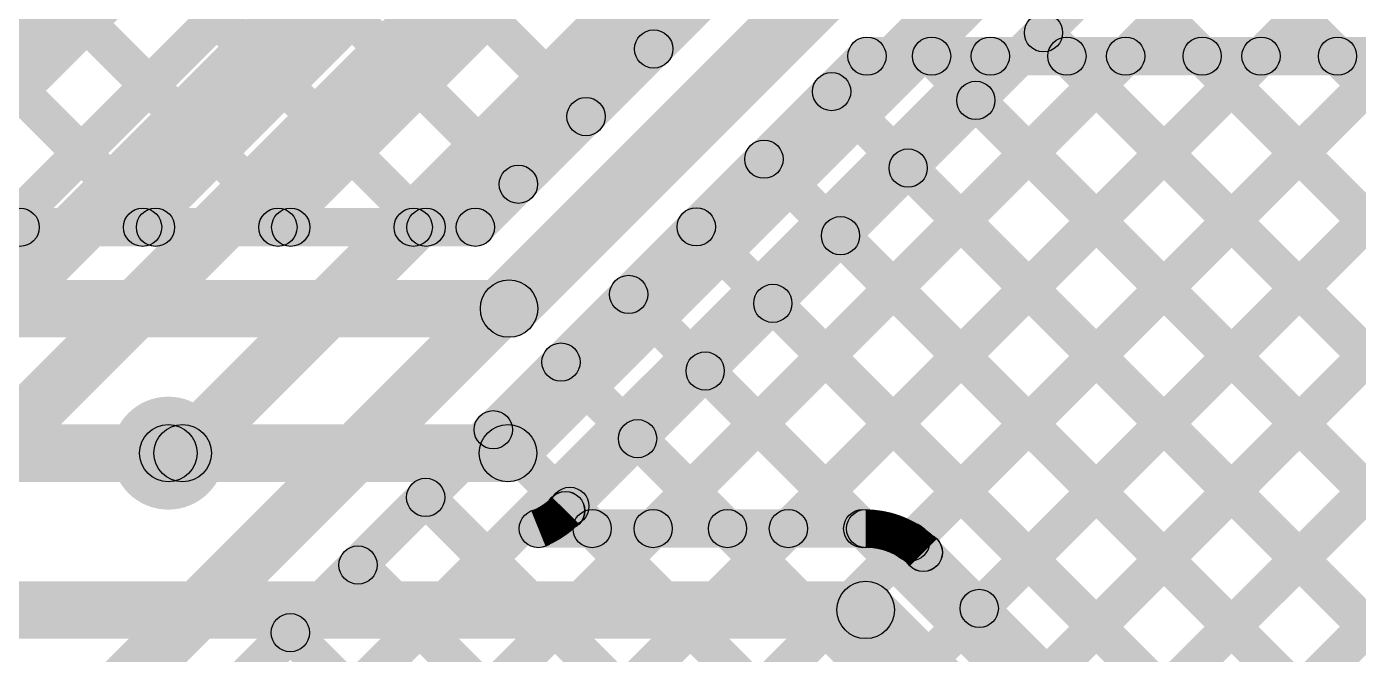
# Model space of a CAD drawing. Header units: millimetres. Extents: x -0.28 to 3.03, y -0.05 to 3.12.
# Drawn here: x 0.8594 to 1.1377, y 2.2879 to 2.4192 of the extents above; entities that cross this region are included whole.
import ezdxf

# ---------------------------------------------------------------- set-up
doc = ezdxf.new("R2010")
doc.units = ezdxf.units.MM
doc.header["$MEASUREMENT"] = 0
for name, color, linetype in [('BottomLayer', 5, 'Continuous'), ('TopLayer', 1, 'Continuous'), ('ViaHoleLayer', 16, 'Continuous')]:
    doc.layers.add(name, color=color, linetype=linetype)

msp = doc.modelspace()

# ---------------------------------------------------------------- hatches: boundary and pattern name
at = {"layer": 'BottomLayer'}
for points in [[(0.78456, 2.32689), (0.76689, 2.34456), (0.95216, 2.52984), (0.96984, 2.51216)], [(0.74224, 2.24076), (0.73376, 2.24924), (0.97876, 2.49424), (0.98724, 2.48576)], [(0.81024, 2.27976), (0.80176, 2.28824), (0.98576, 2.47224), (0.99424, 2.46376)], [(0.89624, 2.32576), (0.88776, 2.33424), (1.00676, 2.45324), (1.01524, 2.44476)], [(0.83624, 2.22976), (0.82776, 2.23824), (1.02376, 2.43424), (1.03224, 2.42576)], [(1.03504, 2.409), (1.03504, 2.417), (2.481, 2.417), (2.481, 2.409)], [(0.8576, 2.22991), (0.85195, 2.23556), (1.03221, 2.41583), (1.03787, 2.41017)], [(0.86887, 2.21539), (0.86321, 2.22105), (1.05799, 2.41583), (1.06365, 2.41017)], [(0.86983, 2.1315), (0.86417, 2.13716), (1.14284, 2.41583), (1.1485, 2.41017)], [(0.86983, 2.10322), (0.86417, 2.10887), (1.17113, 2.41583), (1.17678, 2.41017)], [(0.86983, 2.15978), (0.86417, 2.16544), (1.11456, 2.41583), (1.12022, 2.41017)], [(0.8748, 2.19304), (0.86914, 2.1987), (1.08627, 2.41583), (1.09193, 2.41017)], [(1.0457, 2.41017), (1.05136, 2.41583), (1.19086, 2.27633), (1.1852, 2.27067)], [(1.06284, 2.26795), (1.05719, 2.2736), (1.19941, 2.41583), (1.20507, 2.41017)], [(1.07399, 2.41017), (1.07965, 2.41583), (1.21915, 2.27633), (1.21349, 2.27067)], [(1.09385, 2.27067), (1.0882, 2.27633), (1.2277, 2.41583), (1.23335, 2.41017)], [(1.10227, 2.41017), (1.10793, 2.41583), (1.24743, 2.27633), (1.24177, 2.27067)], [(1.12214, 2.27067), (1.11648, 2.27633), (1.25598, 2.41583), (1.26164, 2.41017)], [(1.13056, 2.41017), (1.13621, 2.41583), (1.27571, 2.27633), (1.27006, 2.27067)], [(1.02482, 2.40277), (1.03047, 2.40843), (1.16258, 2.27633), (1.15692, 2.27067)], [(1.01067, 2.38863), (1.01633, 2.39429), (1.13429, 2.27633), (1.12864, 2.27067)], [(0.99653, 2.37449), (1.00219, 2.38015), (1.10601, 2.27633), (1.10035, 2.27067)], [(0.98239, 2.36035), (0.98805, 2.36601), (1.07772, 2.27633), (1.07207, 2.27067)], [(0.96825, 2.34621), (0.9739, 2.35186), (1.05677, 2.269), (1.05111, 2.26334)], [(0.889, 2.324), (0.889, 2.336), (0.892, 2.336), (0.892, 2.324)], [(0.95411, 2.33206), (0.95976, 2.33772), (1.04262, 2.25486), (1.03697, 2.2492)], [(0.93996, 2.31792), (0.94562, 2.32358), (1.02848, 2.24072), (1.02283, 2.23506)], [(0.92582, 2.30378), (0.93148, 2.30944), (1.01434, 2.22657), (1.00868, 2.22092)], [(0.91168, 2.28964), (0.91734, 2.29529), (1.0002, 2.21243), (0.99454, 2.20678)]]:
    msp.add_hatch(color=5, dxfattribs=at).paths.add_polyline_path(points)
h = msp.add_hatch(color=5, dxfattribs=at)
edge = h.paths.add_edge_path()
edge.add_arc((1.03504, 2.413), 0.004, 0, 360)
h = msp.add_hatch(color=5, dxfattribs=at)
edge = h.paths.add_edge_path()
edge.add_arc((1.03504, 2.413), 0.004, 0, 360)
h = msp.add_hatch(color=5, dxfattribs=at)
edge = h.paths.add_edge_path()
edge.add_arc((1.04853, 2.413), 0.004, 0, 360)
h = msp.add_hatch(color=5, dxfattribs=at)
edge = h.paths.add_edge_path()
edge.add_arc((1.06082, 2.413), 0.004, 0, 360)
h = msp.add_hatch(color=5, dxfattribs=at)
edge = h.paths.add_edge_path()
edge.add_arc((1.07682, 2.413), 0.004, 0, 360)
h = msp.add_hatch(color=5, dxfattribs=at)
edge = h.paths.add_edge_path()
edge.add_arc((1.0891, 2.413), 0.004, 0, 360)
h = msp.add_hatch(color=5, dxfattribs=at)
edge = h.paths.add_edge_path()
edge.add_arc((1.1051, 2.413), 0.004, 0, 360)
h = msp.add_hatch(color=5, dxfattribs=at)
edge = h.paths.add_edge_path()
edge.add_arc((1.11739, 2.413), 0.004, 0, 360)
h = msp.add_hatch(color=5, dxfattribs=at)
edge = h.paths.add_edge_path()
edge.add_arc((1.13339, 2.413), 0.004, 0, 360)
h = msp.add_hatch(color=5, dxfattribs=at)
edge = h.paths.add_edge_path()
edge.add_arc((1.02764, 2.4056), 0.004, 0, 360)
h = msp.add_hatch(color=5, dxfattribs=at)
edge = h.paths.add_edge_path()
edge.add_arc((1.0135, 2.39146), 0.004, 0, 360)
h = msp.add_hatch(color=5, dxfattribs=at)
edge = h.paths.add_edge_path()
edge.add_arc((0.99936, 2.37732), 0.004, 0, 360)
h = msp.add_hatch(color=5, dxfattribs=at)
edge = h.paths.add_edge_path()
edge.add_arc((0.98522, 2.36318), 0.004, 0, 360)
h = msp.add_hatch(color=5, dxfattribs=at)
edge = h.paths.add_edge_path()
edge.add_arc((0.97108, 2.34903), 0.004, 0, 360)
h = msp.add_hatch(color=5, dxfattribs=at)
edge = h.paths.add_edge_path()
edge.add_arc((0.889, 2.33), 0.01181, 0, 360)
h = msp.add_hatch(color=5, dxfattribs=at)
edge = h.paths.add_edge_path()
edge.add_arc((0.95693, 2.33489), 0.004, 0, 360)
h = msp.add_hatch(color=5, dxfattribs=at)
edge = h.paths.add_edge_path()
edge.add_arc((0.889, 2.33), 0.006, 0, 360)
h = msp.add_hatch(color=5, dxfattribs=at)
edge = h.paths.add_edge_path()
edge.add_arc((0.892, 2.33), 0.006, 0, 360)
h = msp.add_hatch(color=5, dxfattribs=at)
edge = h.paths.add_edge_path()
edge.add_arc((0.892, 2.33), 0.006, 0, 360)
h = msp.add_hatch(color=5, dxfattribs=at)
edge = h.paths.add_edge_path()
edge.add_arc((0.94279, 2.32075), 0.004, 0, 360)
h = msp.add_hatch(color=5, dxfattribs=at)
edge = h.paths.add_edge_path()
edge.add_arc((0.92865, 2.30661), 0.004, 0, 360)
h = msp.add_hatch(color=5, dxfattribs=at)
edge = h.paths.add_edge_path()
edge.add_arc((0.91451, 2.29247), 0.004, 0, 360)
at = {"layer": 'TopLayer'}
for points in [[(0.99317, 2.31141), (0.98751, 2.31706), (1.37348, 2.70303), (1.37913, 2.69737)], [(1.02145, 2.31141), (1.01579, 2.31706), (1.38762, 2.68889), (1.39328, 2.68323)], [(1.04694, 2.30861), (1.04128, 2.31427), (1.40176, 2.67475), (1.40742, 2.66909)], [(1.06133, 2.29471), (1.05567, 2.30037), (1.4159, 2.6606), (1.42156, 2.65495)], [(1.07547, 2.28057), (1.06981, 2.28623), (1.43004, 2.64646), (1.4357, 2.6408)], [(0.82988, 2.3744), (0.82423, 2.38006), (1.08117, 2.637), (1.08683, 2.63134)], [(1.08961, 2.26643), (1.08395, 2.27209), (1.44419, 2.63232), (1.44984, 2.62666)], [(0.85817, 2.3744), (0.85251, 2.38006), (1.08117, 2.60872), (1.08683, 2.60306)], [(1.10375, 2.25229), (1.0981, 2.25794), (1.44506, 2.60491), (1.45072, 2.59925)], [(0.77691, 2.59412), (0.78256, 2.59977), (0.97915, 2.40319), (0.97349, 2.39753)], [(0.80519, 2.59412), (0.81085, 2.59977), (0.99329, 2.41733), (0.98763, 2.41167)], [(0.88645, 2.3744), (0.8808, 2.38006), (1.08117, 2.58043), (1.08683, 2.57477)], [(0.91474, 2.3744), (0.90908, 2.38006), (1.08117, 2.55215), (1.08683, 2.54649)], [(0.79976, 2.54298), (0.80542, 2.54864), (0.96501, 2.38905), (0.95935, 2.38339)], [(0.78823, 2.52622), (0.79389, 2.53188), (0.94571, 2.38006), (0.94006, 2.3744)], [(0.94302, 2.3744), (0.93736, 2.38006), (1.08117, 2.52386), (1.08683, 2.51821)], [(0.77061, 2.51556), (0.77626, 2.52122), (0.91743, 2.38006), (0.91177, 2.3744)], [(0.95601, 2.3744), (0.95036, 2.38006), (1.08117, 2.51087), (1.08683, 2.50521)], [(0.75646, 2.50142), (0.76212, 2.50708), (0.88914, 2.38006), (0.88349, 2.3744)], [(0.96447, 2.35598), (0.95598, 2.36447), (1.09676, 2.50524), (1.10524, 2.49676)], [(0.96424, 2.32576), (0.95576, 2.33424), (1.12576, 2.50424), (1.13424, 2.49576)], [(0.74232, 2.48728), (0.74798, 2.49294), (0.86086, 2.38006), (0.8552, 2.3744)], [(0.97487, 2.31517), (0.96921, 2.32083), (1.13917, 2.49079), (1.14483, 2.48513)], [(1.09739, 2.44334), (1.10304, 2.449), (1.37083, 2.18121), (1.36517, 2.17556)], [(1.08324, 2.4292), (1.0889, 2.43486), (1.37083, 2.15293), (1.36517, 2.14727)], [(1.0691, 2.41506), (1.07476, 2.42072), (1.38965, 2.10583), (1.38399, 2.10017)], [(1.05496, 2.40092), (1.06062, 2.40657), (1.36136, 2.10583), (1.3557, 2.10017)], [(1.04082, 2.38677), (1.04647, 2.39243), (1.33308, 2.10583), (1.32742, 2.10017)], [(0.81922, 2.37323), (0.81922, 2.38123), (0.95318, 2.38123), (0.95318, 2.37323)], [(1.02667, 2.37263), (1.03233, 2.37829), (1.30479, 2.10583), (1.29914, 2.10017)], [(0.77672, 2.35423), (0.77672, 2.36623), (0.96023, 2.36623), (0.96023, 2.35423)], [(1.01253, 2.35849), (1.01819, 2.36415), (1.27651, 2.10583), (1.27085, 2.10017)], [(0.99839, 2.34435), (1.00405, 2.35001), (1.03699, 2.31706), (1.03133, 2.31141)], [(0.77799, 2.324), (0.77799, 2.336), (0.889, 2.336), (0.889, 2.324)], [(0.889, 2.324), (0.889, 2.336), (0.96, 2.336), (0.96, 2.324)], [(0.98425, 2.33021), (0.9899, 2.33586), (1.0087, 2.31706), (1.00305, 2.31141)], [(0.97011, 2.31606), (0.97576, 2.32172), (0.98042, 2.31706), (0.97476, 2.31141)], [(0.96636, 2.31023), (0.96636, 2.31823), (1.03477, 2.31823), (1.03477, 2.31023)], [(1.04398, 2.30641), (1.04963, 2.31206), (1.18918, 2.17252), (1.18352, 2.16686)], [(0.77672, 2.29123), (0.77672, 2.30323), (1.03477, 2.30323), (1.03477, 2.29123)], [(1.03052, 2.29299), (1.03901, 2.30148), (1.18874, 2.15174), (1.18026, 2.14326)]]:
    msp.add_hatch(color=1, dxfattribs=at).paths.add_polyline_path(points)
h = msp.add_hatch(color=1, dxfattribs=at)
edge = h.paths.add_edge_path()
edge.add_arc((1.07193, 2.41789), 0.004, 0, 360)
h = msp.add_hatch(color=1, dxfattribs=at)
edge = h.paths.add_edge_path()
edge.add_arc((0.99046, 2.4145), 0.004, 0, 360)
h = msp.add_hatch(color=1, dxfattribs=at)
edge = h.paths.add_edge_path()
edge.add_arc((1.05779, 2.40375), 0.004, 0, 360)
h = msp.add_hatch(color=1, dxfattribs=at)
edge = h.paths.add_edge_path()
edge.add_arc((0.97632, 2.40036), 0.004, 0, 360)
h = msp.add_hatch(color=1, dxfattribs=at)
edge = h.paths.add_edge_path()
edge.add_arc((1.04364, 2.3896), 0.004, 0, 360)
h = msp.add_hatch(color=1, dxfattribs=at)
edge = h.paths.add_edge_path()
edge.add_arc((0.96218, 2.38622), 0.004, 0, 360)
h = msp.add_hatch(color=1, dxfattribs=at)
edge = h.paths.add_edge_path()
edge.add_arc((0.85803, 2.37723), 0.004, 0, 360)
h = msp.add_hatch(color=1, dxfattribs=at)
edge = h.paths.add_edge_path()
edge.add_arc((0.88362, 2.37723), 0.004, 0, 360)
h = msp.add_hatch(color=1, dxfattribs=at)
edge = h.paths.add_edge_path()
edge.add_arc((0.88632, 2.37723), 0.004, 0, 360)
h = msp.add_hatch(color=1, dxfattribs=at)
edge = h.paths.add_edge_path()
edge.add_arc((0.91191, 2.37723), 0.004, 0, 360)
h = msp.add_hatch(color=1, dxfattribs=at)
edge = h.paths.add_edge_path()
edge.add_arc((0.9146, 2.37723), 0.004, 0, 360)
h = msp.add_hatch(color=1, dxfattribs=at)
edge = h.paths.add_edge_path()
edge.add_arc((0.94019, 2.37723), 0.004, 0, 360)
h = msp.add_hatch(color=1, dxfattribs=at)
edge = h.paths.add_edge_path()
edge.add_arc((0.94288, 2.37723), 0.004, 0, 360)
h = msp.add_hatch(color=1, dxfattribs=at)
edge = h.paths.add_edge_path()
edge.add_arc((0.95318, 2.37723), 0.004, 0, 360)
h = msp.add_hatch(color=1, dxfattribs=at)
edge = h.paths.add_edge_path()
edge.add_arc((0.95318, 2.37723), 0.004, 0, 360)
h = msp.add_hatch(color=1, dxfattribs=at)
edge = h.paths.add_edge_path()
edge.add_arc((1.0295, 2.37546), 0.004, 0, 360)
h = msp.add_hatch(color=1, dxfattribs=at)
edge = h.paths.add_edge_path()
edge.add_arc((0.96023, 2.36023), 0.006, 0, 360)
h = msp.add_hatch(color=1, dxfattribs=at)
edge = h.paths.add_edge_path()
edge.add_arc((0.96023, 2.36023), 0.006, 0, 360)
h = msp.add_hatch(color=1, dxfattribs=at)
edge = h.paths.add_edge_path()
edge.add_arc((1.01536, 2.36132), 0.004, 0, 360)
h = msp.add_hatch(color=1, dxfattribs=at)
edge = h.paths.add_edge_path()
edge.add_arc((1.00122, 2.34718), 0.004, 0, 360)
h = msp.add_hatch(color=1, dxfattribs=at)
edge = h.paths.add_edge_path()
edge.add_arc((0.889, 2.33), 0.01181, 0, 360)
h = msp.add_hatch(color=1, dxfattribs=at)
edge = h.paths.add_edge_path()
edge.add_arc((0.889, 2.33), 0.006, 0, 360)
h = msp.add_hatch(color=1, dxfattribs=at)
edge = h.paths.add_edge_path()
edge.add_arc((0.889, 2.33), 0.006, 0, 360)
h = msp.add_hatch(color=1, dxfattribs=at)
edge = h.paths.add_edge_path()
edge.add_arc((0.96, 2.33), 0.006, 0, 360)
h = msp.add_hatch(color=1, dxfattribs=at)
edge = h.paths.add_edge_path()
edge.add_arc((0.96, 2.33), 0.006, 0, 360)
h = msp.add_hatch(color=1, dxfattribs=at)
edge = h.paths.add_edge_path()
edge.add_arc((0.98708, 2.33303), 0.004, 0, 360)
h = msp.add_hatch(color=1, dxfattribs=at)
edge = h.paths.add_edge_path()
edge.add_arc((0.97202, 2.31798), 0.004, 0, 360)
h = msp.add_hatch(color=1, dxfattribs=at)
edge = h.paths.add_edge_path()
edge.add_arc((0.97204, 2.318), 0.004, 0, 360)
h = msp.add_hatch(color=1, dxfattribs=at)
edge = h.paths.add_edge_path()
edge.add_arc((0.97204, 2.318), 0.004, 0, 360)
h = msp.add_hatch(color=1, dxfattribs=at)
edge = h.paths.add_edge_path()
edge.add_arc((0.97293, 2.31889), 0.004, 0, 360)
h = msp.add_hatch(color=1, dxfattribs=at)
edge = h.paths.add_edge_path()
edge.add_arc((0.96636, 2.31423), 0.004, 0, 360)
h = msp.add_hatch(color=1, dxfattribs=at)
edge = h.paths.add_edge_path()
edge.add_arc((0.96636, 2.31423), 0.004, 0, 360)
h = msp.add_hatch(color=1, dxfattribs=at)
edge = h.paths.add_edge_path()
edge.add_arc((0.96636, 2.31423), 0.004, 0, 360)
h = msp.add_hatch(color=1, dxfattribs=at)
edge = h.paths.add_edge_path()
edge.add_arc((0.97759, 2.31423), 0.004, 0, 360)
h = msp.add_hatch(color=1, dxfattribs=at)
edge = h.paths.add_edge_path()
edge.add_arc((0.99034, 2.31423), 0.004, 0, 360)
h = msp.add_hatch(color=1, dxfattribs=at)
edge = h.paths.add_edge_path()
edge.add_arc((1.00588, 2.31423), 0.004, 0, 360)
h = msp.add_hatch(color=1, dxfattribs=at)
edge = h.paths.add_edge_path()
edge.add_arc((1.01862, 2.31423), 0.004, 0, 360)
h = msp.add_hatch(color=1, dxfattribs=at)
edge = h.paths.add_edge_path()
edge.add_arc((1.03416, 2.31423), 0.004, 0, 360)
h = msp.add_hatch(color=1, dxfattribs=at)
edge = h.paths.add_edge_path()
edge.add_arc((1.03477, 2.31423), 0.004, 0, 360)
h = msp.add_hatch(color=1, dxfattribs=at)
edge = h.paths.add_edge_path()
edge.add_arc((1.03477, 2.31423), 0.004, 0, 360)
h = msp.add_hatch(color=1, dxfattribs=at)
edge = h.paths.add_edge_path()
edge.add_arc((1.03477, 2.31423), 0.004, 0, 360)
h = msp.add_hatch(color=1, dxfattribs=at)
edge = h.paths.add_edge_path()
edge.add_arc((1.04411, 2.31144), 0.004, 0, 360)
h = msp.add_hatch(color=1, dxfattribs=at)
edge = h.paths.add_edge_path()
edge.add_arc((1.04679, 2.30926), 0.004, 0, 360)
h = msp.add_hatch(color=1, dxfattribs=at)
edge = h.paths.add_edge_path()
edge.add_arc((1.04681, 2.30924), 0.004, 0, 360)
h = msp.add_hatch(color=1, dxfattribs=at)
edge = h.paths.add_edge_path()
edge.add_arc((1.04681, 2.30924), 0.004, 0, 360)
h = msp.add_hatch(color=1, dxfattribs=at)
edge = h.paths.add_edge_path()
edge.add_arc((1.03477, 2.29723), 0.006, 0, 360)
h = msp.add_hatch(color=1, dxfattribs=at)
edge = h.paths.add_edge_path()
edge.add_arc((1.03477, 2.29723), 0.006, 0, 360)
h = msp.add_hatch(color=1, dxfattribs=at)
edge = h.paths.add_edge_path()
edge.add_arc((1.0585, 2.29754), 0.004, 0, 360)
at = {"layer": 'ViaHoleLayer'}
h = msp.add_hatch(color=16, dxfattribs=at)
edge = h.paths.add_edge_path()
edge.add_arc((0.889, 2.33), 0.00591, 0, 360)

# ---------------------------------------------------------------- linework, layer by layer
at = {"layer": 'BottomLayer'}
for centre, radius in [((1.03504, 2.413), 0.004), ((1.03504, 2.413), 0.004), ((1.04853, 2.413), 0.004), ((1.06082, 2.413), 0.004), ((1.07682, 2.413), 0.004), ((1.0891, 2.413), 0.004), ((1.1051, 2.413), 0.004), ((1.11739, 2.413), 0.004), ((1.13339, 2.413), 0.004), ((1.02764, 2.4056), 0.004), ((1.0135, 2.39146), 0.004), ((0.99936, 2.37732), 0.004), ((0.98522, 2.36318), 0.004), ((0.97108, 2.34903), 0.004), ((0.95693, 2.33489), 0.004), ((0.889, 2.33), 0.006), ((0.892, 2.33), 0.006), ((0.892, 2.33), 0.006), ((0.94279, 2.32075), 0.004), ((0.92865, 2.30661), 0.004), ((0.91451, 2.29247), 0.004)]:
    msp.add_circle(centre, radius, dxfattribs=at)
at = {"layer": 'TopLayer', "const_width": 0.008}
for points in [[(0.97204, 2.318, -0.101231), (0.96636, 2.31423)], [(0.97202, 2.31798, -0.100829), (0.96636, 2.31423)], [(1.03477, 2.31423, -0.198912), (1.04679, 2.30926)], [(1.03477, 2.31423, -0.199327), (1.04681, 2.30924)]]:
    msp.add_lwpolyline(points, format="xyb", dxfattribs=at)
at = {"layer": 'TopLayer'}
for centre, radius in [((1.07193, 2.41789), 0.004), ((0.99046, 2.4145), 0.004), ((1.05779, 2.40375), 0.004), ((0.97632, 2.40036), 0.004), ((1.04364, 2.3896), 0.004), ((0.96218, 2.38622), 0.004), ((0.85803, 2.37723), 0.004), ((0.88362, 2.37723), 0.004), ((0.88632, 2.37723), 0.004), ((0.91191, 2.37723), 0.004), ((0.9146, 2.37723), 0.004), ((0.94019, 2.37723), 0.004), ((0.94288, 2.37723), 0.004), ((0.95318, 2.37723), 0.004), ((0.95318, 2.37723), 0.004), ((1.0295, 2.37546), 0.004), ((0.96023, 2.36023), 0.006), ((0.96023, 2.36023), 0.006), ((1.01536, 2.36132), 0.004), ((1.00122, 2.34718), 0.004), ((0.889, 2.33), 0.006), ((0.889, 2.33), 0.006), ((0.96, 2.33), 0.006), ((0.96, 2.33), 0.006), ((0.98708, 2.33303), 0.004), ((0.97202, 2.31798), 0.004), ((0.97204, 2.318), 0.004), ((0.97204, 2.318), 0.004), ((0.97293, 2.31889), 0.004), ((0.96636, 2.31423), 0.004), ((0.96636, 2.31423), 0.004), ((0.96636, 2.31423), 0.004), ((0.97759, 2.31423), 0.004), ((0.99034, 2.31423), 0.004), ((1.00588, 2.31423), 0.004), ((1.01862, 2.31423), 0.004), ((1.03416, 2.31423), 0.004), ((1.03477, 2.31423), 0.004), ((1.03477, 2.31423), 0.004), ((1.03477, 2.31423), 0.004), ((1.04411, 2.31144), 0.004), ((1.04679, 2.30926), 0.004), ((1.04681, 2.30924), 0.004), ((1.04681, 2.30924), 0.004), ((1.03477, 2.29723), 0.006), ((1.03477, 2.29723), 0.006), ((1.0585, 2.29754), 0.004)]:
    msp.add_circle(centre, radius, dxfattribs=at)

doc.saveas('drawing.dxf')
